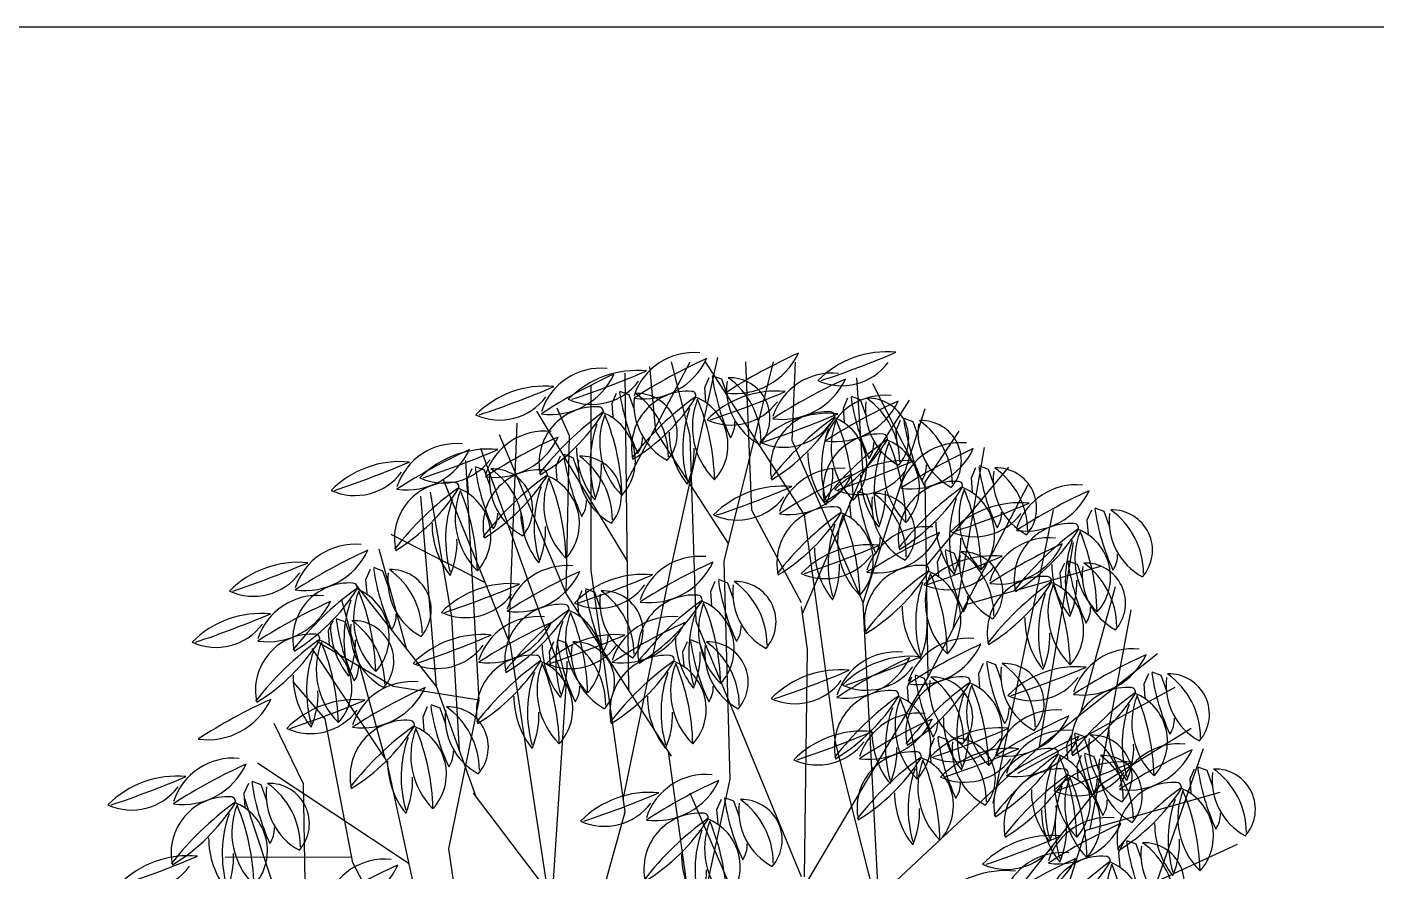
# Model space of a CAD drawing. Header units: millimetres. Extents: x 21129 to 2803301, y -510327 to 166837.
# Drawn here: x 350584 to 359194, y -121097 to -115709 of the extents above; entities that cross this region are included whole.
import ezdxf

# ---------------------------------------------------------------- set-up
doc = ezdxf.new("R2010")
doc.units = ezdxf.units.MM
doc.layers.add('....13_TNT_F_TREE', color=76, linetype='Continuous', transparency=0.5)

# ---------------------------------------------------------------- blocks, each defined once
blk = doc.blocks.new('md-cay20')
for p, q in [((-197.4, 4679.3), (-49.1, 5344.7)), ((-340.9, 4946), (-138.2, 5330.9)), ((-246.8, 5108.8), (-266.5, 5315.4)), ((-138.2, 5094), (-197.4, 5330.9)), ((227.1, 4842.2), (-88.8, 5330.9)), ((-29.6, 4694.1), (128.3, 5330.9)), ((59.2, 4857), (39.5, 5330.9)), ((187.6, 5079.2), (198.4, 5328.9)), ((-454.1, 4664.5), (-454.1, 5256.7)), ((-333.8, 4282.7), (-344.7, 5294.8)), ((-78, 5279.6), (-92.5, 5247.1)), ((-67.2, 5286.8), (-38.2, 5276)), ((-38.2, 5276), (-20.1, 5225.4)), ((414.6, 4975.5), (393.8, 5279.1)), ((612.3, 4931.1), (444.8, 5260.3)), ((-373.6, 5229.7), (-388.1, 5197.2)), ((-362.8, 5236.9), (-333.8, 5226.1)), ((-333.8, 5226.1), (-315.7, 5175.5)), ((-92.5, 5247.1), (-88.9, 5203.7)), ((364.8, 5214), (350.3, 5181.4)), ((375.7, 5221.2), (404.6, 5210.4)), ((404.6, 5210.4), (422.7, 5159.7)), ((-338.2, 4694.3), (-627, 5173.2)), ((-523.2, 5094), (-562.7, 5182.8)), ((-388.1, 5197.2), (-384.5, 5153.8)), ((350.3, 5181.4), (354, 5138)), ((414.6, 4975.5), (561.8, 5208.2)), ((414.6, 4560.9), (611.8, 5181.8)), ((-716.9, 4442.6), (-690.1, 5135.2)), ((532.8, 5143.1), (518.3, 5110.6)), ((543.7, 5150.3), (572.6, 5139.5)), ((572.6, 5139.5), (590.7, 5088.9)), ((-533.1, 4590.5), (-746.2, 5097.8)), ((-533.1, 4590.5), (-523.2, 5094)), ((-15.5, 4751), (-246.8, 5108.8)), ((-118.5, 4501.6), (-138.2, 5094)), ((518.3, 5110.6), (522, 5067.2)), ((612.1, 4945.9), (720.7, 5108.8)), ((-533.1, 4294.3), (-806, 5054)), ((414.6, 4560.9), (187.6, 5079.2)), ((701.5, 4477.9), (802, 5057)), ((-810.7, 4250.9), (-853.9, 5015.7)), ((-824, 4996.1), (-795.1, 4985.3)), ((-552.2, 5028.9), (-566.6, 4996.3)), ((-552.2, 5028.9), (-566.6, 4996.3)), ((-566.6, 4996.3), (-563, 4952.9)), ((-566.6, 4996.3), (-563, 4952.9)), ((-541.3, 5036.1), (-512.4, 5025.3)), ((-541.3, 5036.1), (-512.4, 5025.3)), ((-512.4, 5025.3), (-494.3, 4974.6)), ((-512.4, 5025.3), (-494.3, 4974.6)), ((616.3, 4679.5), (878.8, 4994.7)), ((783.9, 4999.1), (812.8, 4988.3)), ((-710.8, 4427.6), (-925, 4953.5)), ((-834.9, 4988.9), (-849.4, 4956.3)), ((-849.4, 4956.3), (-845.8, 4912.9)), ((-795.1, 4985.3), (-777, 4934.6)), ((221.1, 4526.3), (414.6, 4975.5)), ((773, 4991.9), (758.6, 4959.4)), ((758.6, 4959.4), (762.2, 4916)), ((812.8, 4988.3), (830.9, 4937.7)), ((-898.4, 4516.5), (-966.5, 4914.1)), ((385.7, 4910.4), (371.2, 4877.9)), ((396.5, 4917.6), (425.5, 4906.8)), ((621.9, 4323.9), (612.1, 4945.9)), ((617.6, 4316.6), (941, 4938.6)), ((-947.7, 4294.3), (-997.1, 4901.5)), ((371.2, 4877.9), (374.8, 4834.5)), ((425.5, 4906.8), (443.6, 4856.2)), ((217.2, 4560.9), (59.2, 4857)), ((325.8, 4116.6), (227.1, 4842.2)), ((828.9, 3921.3), (1021.4, 4858.1)), ((1142.9, 4857.5), (1128.4, 4825)), ((1128.4, 4825), (1132, 4781.6)), ((1153.7, 4864.8), (1182.7, 4853.9)), ((1182.7, 4853.9), (1200.8, 4803.3)), ((-791.1, 4624.7), (-1091.7, 4779.3)), ((977.3, 4101.8), (1085.9, 4753.4)), ((-1043.3, 4415.7), (-1130.3, 4732.6)), ((-9.9, 3998.2), (-29.6, 4694.1)), ((665.3, 4723.7), (650.8, 4691.2)), ((676.1, 4731), (705.1, 4720.1)), ((705.1, 4720.1), (723.2, 4669.5)), ((1067.8, 4695.5), (1096.8, 4684.7)), ((-1159.2, 4667.5), (-1173.7, 4634.9)), ((-1148.4, 4674.7), (-1119.4, 4663.9)), ((-1119.4, 4663.9), (-1101.3, 4613.2)), ((-345.5, 3894.5), (-454.1, 4664.5)), ((-351.1, 3934), (-197.4, 4679.3)), ((650.8, 4691.2), (654.4, 4647.8)), ((742, 4555.8), (1172.8, 4677.8)), ((1057, 4688.3), (1042.5, 4655.8)), ((1042.5, 4655.8), (1046.1, 4612.4)), ((1096.8, 4684.7), (1114.9, 4634.1)), ((-947.7, 4294.3), (-1204.4, 4620.1)), ((-1173.7, 4634.9), (-1170.1, 4591.5)), ((-472.2, 4606.7), (-443.3, 4595.8)), ((-58.6, 4629.1), (-73, 4596.5)), ((-47.7, 4636.3), (-18.8, 4625.4)), ((-18.8, 4625.4), (-0.7, 4574.8)), ((1106.7, 4204.1), (1219.7, 4613.1)), ((-1110.6, 4064.8), (-1249.5, 4569.3)), ((-197.4, 4072.2), (-533.1, 4590.5)), ((-483.1, 4599.4), (-497.5, 4566.9)), ((-497.5, 4566.9), (-493.9, 4523.5)), ((-443.3, 4595.8), (-425.2, 4545.2)), ((-73, 4596.5), (-69.4, 4553.1)), ((236.9, 4412.8), (217.9, 4549.4)), ((463.4, 3624.4), (414.6, 4560.9)), ((1138.6, 3839), (1269.2, 4539.4)), ((-1278.5, 4504.3), (-1292.9, 4471.7)), ((-1267.6, 4511.5), (-1238.7, 4500.6)), ((-1238.7, 4500.6), (-1220.6, 4450)), ((-874.2, 4090.6), (-898.4, 4516.5)), ((217.2, 3687.2), (-118.5, 4501.6)), ((-1085.9, 4294.3), (-1331.1, 4438.4)), ((-1292.9, 4471.7), (-1289.3, 4428.3)), ((-573.5, 4436.7), (-588, 4404.2)), ((-562.7, 4444), (-533.7, 4433.1)), ((-147.4, 4436.6), (-161.9, 4404)), ((-136.6, 4443.8), (-107.6, 4432.9)), ((-1105.7, 4057.4), (-1344.5, 4415.2)), ((-591.6, 3640), (-710.8, 4427.6)), ((-588, 4404.2), (-584.4, 4360.8)), ((-533.7, 4433.1), (-515.6, 4382.5)), ((-161.9, 4404), (-158.3, 4360.6)), ((-107.6, 4432.9), (-89.5, 4382.3)), ((227.1, 3687.2), (236.9, 4412.8)), ((977.3, 4101.8), (1353.5, 4399.2)), ((796.9, 4367.6), (782.5, 4335)), ((807.8, 4374.8), (836.7, 4363.9)), ((836.7, 4363.9), (854.8, 4313.3)), ((-1303.1, 4190.7), (-1402.9, 4306.9)), ((236.9, 3672.4), (621.9, 4323.9)), ((569, 4324.2), (554.5, 4291.6)), ((579.8, 4331.4), (608.8, 4320.6)), ((608.8, 4320.6), (626.9, 4269.9)), ((782.5, 4335), (786.1, 4291.6)), ((1324.5, 4334.2), (1310, 4301.6)), ((1335.4, 4341.4), (1364.3, 4330.5)), ((1364.3, 4330.5), (1382.4, 4279.9)), ((-810.7, 4250.9), (-1085.9, 4294.3)), ((-819.4, 3938.9), (-947.7, 4294.3)), ((-578.7, 3604), (-533.1, 4294.3)), ((554.5, 4291.6), (558.1, 4248.2)), ((907.8, 4017.2), (1410.1, 4292.5)), ((1310, 4301.6), (1313.7, 4258.2)), ((-976.7, 4229.2), (-991.1, 4196.7)), ((-965.8, 4236.5), (-936.9, 4225.6)), ((-936.9, 4225.6), (-918.8, 4175)), ((-908.2, 3776.1), (-810.7, 4250.9)), ((-1214.3, 3731.6), (-1303.1, 4190.7)), ((-991.1, 4196.7), (-987.5, 4153.3)), ((-1372.2, 3983.4), (-1465.7, 4175.7)), ((652.2, 4136.1), (681.2, 4125.3)), ((1077.7, 4139), (1063.3, 4106.5)), ((1088.6, 4146.3), (1117.5, 4135.4)), ((1117.5, 4135.4), (1135.6, 4084.8)), ((1174.8, 3983.4), (1461.1, 4161.1)), ((453.8, 3612.7), (325.8, 4116.6)), ((453.8, 3612.7), (977.3, 4101.8)), ((641.4, 4128.9), (626.9, 4096.4)), ((626.9, 4096.4), (630.5, 4053)), ((681.2, 4125.3), (699.2, 4074.7)), ((1063.3, 4106.5), (1066.9, 4063.1)), ((1352.5, 3672.4), (1500.2, 4095.9)), ((-1034.3, 3727.9), (-1518.8, 4050)), ((-977.3, 3465.1), (-1105.7, 4057.4)), ((-118.5, 3450.3), (-207.3, 4087)), ((1110.3, 4073.9), (1095.8, 4041.4)), ((1121.2, 4081.2), (1150.1, 4070.3)), ((1150.1, 4070.3), (1168.2, 4019.7)), ((1095.8, 4041.4), (1099.4, 3998)), ((1471.2, 4030.8), (1456.7, 3998.2)), ((1482.1, 4038), (1511, 4027.2)), ((1511, 4027.2), (1529.1, 3976.6)), ((-1547.7, 3985), (-1562.2, 3952.4)), ((-1536.9, 3992.2), (-1507.9, 3981.3)), ((-1507.9, 3981.3), (-1489.8, 3930.7)), ((-1360.1, 3333.6), (-1372.2, 3983.4)), ((-148.1, 3361.4), (-9.9, 3998.2)), ((858.9, 3583.5), (1174.8, 3983.4)), ((1456.7, 3998.2), (1460.4, 3954.9)), ((-1562.2, 3952.4), (-1558.6, 3909)), ((-1286.9, 3111.9), (-1560.3, 3939.3)), ((-582.4, 3628), (-829.3, 3953.7)), ((-9.9, 3657.6), (-138.2, 3953.7)), ((-38.8, 3933.1), (-53.3, 3900.5)), ((-28, 3940.3), (1, 3929.5)), ((1, 3929.5), (19.1, 3878.8)), ((1125.4, 3835.3), (1554, 3957)), ((-523.1, 3250.8), (-345.5, 3894.5)), ((-53.3, 3900.5), (-49.7, 3857.1)), ((1006.9, 3465.1), (1125.4, 3835.3)), ((1244.2, 3795.5), (1229.7, 3763)), ((1255, 3802.7), (1284, 3791.9)), ((1284, 3791.9), (1302.1, 3741.3)), ((1352.5, 3672.4), (1609, 3790.8)), ((-1217.7, 3749.2), (-1621.6, 3748.1)), ((-842, 3339.7), (-908.2, 3776.1)), ((1229.7, 3763), (1233.3, 3719.6)), ((-878.6, 3094.9), (-1214.3, 3731.6))]:
    blk.add_line(p, q)
for centre, radius, start, end in [((-126.7, 5160.3), 199.8, 84.336, 162.0925), ((-286.5, 5434.2), 221.8, 262.1421, 335.1721), ((621.9, 3772), 1721, 114.26, 123.0542), ((6.2, 5451.3), 221.8, 262.1421, 335.1721), ((914.6, 3789.1), 1721, 114.26, 123.0542), ((489.3, 5053.4), 309.1, 84.467, 135.3414), ((-743.2, 8335), 3230.8, 288.4686, 292.9983), ((-422.3, 5110.4), 199.8, 84.336, 162.0925), ((-306.8, 4993.6), 309.1, 84.467, 135.3414), ((-1539.3, 8275.3), 3230.8, 288.4686, 292.9983), ((345.7, 5438.9), 184.8, 245.6332, 323.2889), ((-602.4, 4943.7), 309.1, 84.467, 135.3414), ((-582.1, 5384.3), 221.8, 262.1421, 335.1721), ((326.3, 3722.1), 1721, 114.26, 123.0542), ((-450.5, 5379.2), 184.8, 245.6332, 323.2889), ((633.4, 5384.7), 707.9, 188.2435, 204.786), ((180.5, 5244.3), 202.1, 173.0463, 241.7403), ((-11.8, 5151.1), 128.6, 318.6932, 92.1122), ((-161.8, 5075.9), 250.2, 0.2806, 54.506), ((316.1, 5094.7), 199.8, 84.336, 162.0925), ((156.3, 5368.6), 221.8, 262.1421, 335.1721), ((1064.7, 3706.4), 1721, 114.26, 123.0542), ((-746.1, 5329.3), 184.8, 245.6332, 323.2889), ((-1834.9, 8225.4), 3230.8, 288.4686, 292.9983), ((337.8, 5334.8), 707.9, 188.2435, 204.786), ((-145.5, 5057.6), 179.1, 85.757, 192.3765), ((445.2, 4427.4), 972.8, 125.623, 142.2557), ((-645.6, 5549.7), 622.1, 301.507, 327.4036), ((-115.1, 5194.4), 202.1, 173.0463, 241.7403), ((-307.4, 5101.2), 128.6, 318.6932, 92.1122), ((-457.4, 5026), 250.2, 0.2806, 54.506), ((-133.3, 5222.1), 14.1, 327.4036, 85.757), ((106.9, 5123.5), 237.7, 158.441, 225.4331), ((-181.5, 5065), 164.5, 317.6508, 68.5845), ((-772.3, 4937.7), 712.6, 1.3273, 22.5468), ((136, 4928), 309.1, 84.467, 135.3414), ((-1096.5, 8209.7), 3230.8, 288.4686, 292.9983), ((484.1, 5023.8), 199.8, 84.336, 162.0925), ((1076.2, 5319.1), 707.9, 188.2435, 204.786), ((431.1, 5085.5), 128.6, 318.6932, 92.1122), ((281, 5010.3), 250.2, 0.2806, 54.506), ((-441.1, 5007.7), 179.1, 85.757, 192.3765), ((149.6, 4377.5), 972.8, 125.623, 142.2557), ((-428.9, 5172.2), 14.1, 327.4036, 85.757), ((-477.1, 5015.1), 164.5, 317.6508, 68.5845), ((218.2, 5055), 379.6, 160.4526, 195.9652), ((-7.6, 5313.6), 184.8, 245.6332, 323.2889), ((304, 4857.1), 309.1, 84.467, 135.3414), ((297.3, 4992), 179.1, 85.757, 192.3765), ((324.3, 5297.7), 221.8, 262.1421, 335.1721), ((1232.7, 3635.5), 1721, 114.26, 123.0542), ((309.5, 5156.5), 14.1, 327.4036, 85.757), ((623.3, 5178.7), 202.1, 173.0463, 241.7403), ((-941.2, 5499.8), 622.1, 301.507, 327.4036), ((-77.4, 5005.1), 379.6, 160.4526, 195.9652), ((-188.7, 5073.6), 237.7, 158.441, 225.4331), ((-1067.9, 4887.8), 712.6, 1.3273, 22.5468), ((-77.9, 5135), 83.2, 325.5981, 2.4909), ((160.4, 5242.7), 184.8, 245.6332, 323.2889), ((-928.5, 8138.8), 3230.8, 288.4686, 292.9983), ((888, 4361.8), 972.8, 125.623, 142.2557), ((-202.8, 5484), 622.1, 301.507, 327.4036), ((549.7, 5057.9), 237.7, 158.441, 225.4331), ((261.3, 4999.4), 164.5, 317.6508, 68.5845), ((-329.5, 4872), 712.6, 1.3273, 22.5468), ((1244.2, 5248.2), 707.9, 188.2435, 204.786), ((791.3, 5107.8), 202.1, 173.0463, 241.7403), ((599.1, 5014.6), 128.6, 318.6932, 92.1122), ((449, 4939.4), 250.2, 0.2806, 54.506), ((-600.8, 4909.6), 199.8, 84.336, 162.0925), ((-600.8, 4909.6), 199.8, 84.336, 162.0925), ((-760.7, 5183.5), 221.8, 262.1421, 335.1721), ((147.7, 3521.3), 1721, 114.26, 123.0542), ((-760.7, 5183.5), 221.8, 262.1421, 335.1721), ((147.7, 3521.3), 1721, 114.26, 123.0542), ((-373.5, 5085.1), 83.2, 325.5981, 2.4909), ((58, 5104.2), 262.7, 179.604, 218.7777), ((661, 4989.3), 379.6, 160.4526, 195.9652), ((465.3, 4921.1), 179.1, 85.757, 192.3765), ((1056, 4290.9), 972.8, 125.623, 142.2557), ((477.5, 5085.6), 14.1, 327.4036, 85.757), ((429.3, 4928.5), 164.5, 317.6508, 68.5845), ((-883.6, 4869.6), 199.8, 84.336, 162.0925), ((-1043.4, 5143.5), 221.8, 262.1421, 335.1721), ((-135, 3481.3), 1721, 114.26, 123.0542), ((-781, 4742.9), 309.1, 84.467, 135.3414), ((-781, 4742.9), 309.1, 84.467, 135.3414), ((-2013.5, 8024.6), 3230.8, 288.4686, 292.9983), ((-2013.5, 8024.6), 3230.8, 288.4686, 292.9983), ((-237.6, 5054.3), 262.7, 179.604, 218.7777), ((-392, 5045.6), 267.1, 336.6414, 2.1055), ((500.8, 5038.6), 262.7, 179.604, 218.7777), ((-34.7, 5413.2), 622.1, 301.507, 327.4036), ((364.9, 5069.3), 83.2, 325.5981, 2.4909), ((829, 4918.5), 379.6, 160.4526, 195.9652), ((717.7, 4987), 237.7, 158.441, 225.4331), ((-161.5, 4801.2), 712.6, 1.3273, 22.5468), ((724.4, 4872.6), 199.8, 84.336, 162.0925), ((564.5, 5146.5), 221.8, 262.1421, 335.1721), ((1472.9, 3484.3), 1721, 114.26, 123.0542), ((-1063.7, 4702.9), 309.1, 84.467, 135.3414), ((-2296.2, 7984.6), 3230.8, 288.4686, 292.9983), ((-924.6, 5128.5), 184.8, 245.6332, 323.2889), ((-924.6, 5128.5), 184.8, 245.6332, 323.2889), ((159.2, 5134), 707.9, 188.2435, 204.786), ((159.2, 5134), 707.9, 188.2435, 204.786), ((-293.6, 4993.6), 202.1, 173.0463, 241.7403), ((-293.6, 4993.6), 202.1, 173.0463, 241.7403), ((-485.9, 4900.4), 128.6, 318.6932, 92.1122), ((-485.9, 4900.4), 128.6, 318.6932, 92.1122), ((-635.9, 4825.2), 250.2, 0.2806, 54.506), ((-635.9, 4825.2), 250.2, 0.2806, 54.506), ((-687.6, 4995.7), 267.1, 336.6414, 2.1055), ((544.2, 4706), 309.1, 84.467, 135.3414), ((-688.3, 7987.6), 3230.8, 288.4686, 292.9983), ((532.9, 4998.5), 83.2, 325.5981, 2.4909), ((1484.4, 5097), 707.9, 188.2435, 204.786), ((-1207.4, 5088.5), 184.8, 245.6332, 323.2889), ((-123.5, 5094), 707.9, 188.2435, 204.786), ((-619.7, 4806.9), 179.1, 85.757, 192.3765), ((-619.7, 4806.9), 179.1, 85.757, 192.3765), ((-29, 4176.7), 972.8, 125.623, 142.2557), ((-29, 4176.7), 972.8, 125.623, 142.2557), ((-1119.7, 5298.9), 622.1, 301.507, 327.4036), ((-1119.7, 5298.9), 622.1, 301.507, 327.4036), ((-576.4, 4953.6), 202.1, 173.0463, 241.7403), ((-768.7, 4860.4), 128.6, 318.6932, 92.1122), ((-918.7, 4785.2), 250.2, 0.2806, 54.506), ((-607.5, 4971.4), 14.1, 327.4036, 85.757), ((-607.5, 4971.4), 14.1, 327.4036, 85.757), ((-367.2, 4872.8), 237.7, 158.441, 225.4331), ((-367.2, 4872.8), 237.7, 158.441, 225.4331), ((-655.7, 4814.3), 164.5, 317.6508, 68.5845), ((-655.7, 4814.3), 164.5, 317.6508, 68.5845), ((-1246.5, 4686.9), 712.6, 1.3273, 22.5468), ((-1246.5, 4686.9), 712.6, 1.3273, 22.5468), ((337, 4791.1), 199.8, 84.336, 162.0925), ((177.2, 5065), 221.8, 262.1421, 335.1721), ((1085.6, 3402.8), 1721, 114.26, 123.0542), ((50.9, 4980), 267.1, 336.6414, 2.1055), ((400.6, 5091.5), 184.8, 245.6332, 323.2889), ((668.8, 4967.7), 262.7, 179.604, 218.7777), ((1031.6, 4956.6), 202.1, 173.0463, 241.7403), ((839.3, 4863.4), 128.6, 318.6932, 92.1122), ((689.3, 4788.2), 250.2, 0.2806, 54.506), ((-902.4, 4766.9), 179.1, 85.757, 192.3765), ((-311.7, 4136.7), 972.8, 125.623, 142.2557), ((-1402.5, 5258.9), 622.1, 301.507, 327.4036), ((-890.2, 4931.4), 14.1, 327.4036, 85.757), ((-650, 4832.8), 237.7, 158.441, 225.4331), ((-938.4, 4774.3), 164.5, 317.6508, 68.5845), ((-1529.2, 4646.9), 712.6, 1.3273, 22.5468), ((-256, 4804.2), 379.6, 160.4526, 195.9652), ((-256, 4804.2), 379.6, 160.4526, 195.9652), ((156.9, 4624.5), 309.1, 84.467, 135.3414), ((-1075.6, 7906.1), 3230.8, 288.4686, 292.9983), ((1097.1, 5015.5), 707.9, 188.2435, 204.786), ((451.9, 4781.9), 128.6, 318.6932, 92.1122), ((301.9, 4706.7), 250.2, 0.2806, 54.506), ((218.9, 4909.1), 267.1, 336.6414, 2.1055), ((705.5, 4769.9), 179.1, 85.757, 192.3765), ((1296.2, 4139.7), 972.8, 125.623, 142.2557), ((205.5, 5262), 622.1, 301.507, 327.4036), ((717.7, 4934.4), 14.1, 327.4036, 85.757), ((958, 4835.9), 237.7, 158.441, 225.4331), ((669.5, 4777.3), 164.5, 317.6508, 68.5845), ((78.7, 4650), 712.6, 1.3273, 22.5468), ((1094.2, 4738.2), 199.8, 84.336, 162.0925), ((934.4, 5012.1), 221.8, 262.1421, 335.1721), ((1842.8, 3350), 1721, 114.26, 123.0542), ((-538.7, 4764.2), 379.6, 160.4526, 195.9652), ((-552.1, 4884.2), 83.2, 325.5981, 2.4909), ((-552.1, 4884.2), 83.2, 325.5981, 2.4909), ((13.2, 5010), 184.8, 245.6332, 323.2889), ((318.2, 4688.4), 179.1, 85.757, 192.3765), ((330.4, 4852.9), 14.1, 327.4036, 85.757), ((644.2, 4875.1), 202.1, 173.0463, 241.7403), ((1069.2, 4767.3), 379.6, 160.4526, 195.9652), ((914.1, 4571.6), 309.1, 84.467, 135.3414), ((-318.4, 7853.2), 3230.8, 288.4686, 292.9983), ((-834.8, 4844.2), 83.2, 325.5981, 2.4909), ((-416.1, 4853.5), 262.7, 179.604, 218.7777), ((-416.1, 4853.5), 262.7, 179.604, 218.7777), ((908.8, 4058.2), 972.8, 125.623, 142.2557), ((-181.9, 5180.5), 622.1, 301.507, 327.4036), ((570.6, 4754.4), 237.7, 158.441, 225.4331), ((282.2, 4695.8), 164.5, 317.6508, 68.5845), ((-308.6, 4568.5), 712.6, 1.3273, 22.5468), ((770.4, 4957.1), 184.8, 245.6332, 323.2889), ((773.1, 4847.3), 83.2, 325.5981, 2.4909), ((1854.3, 4962.6), 707.9, 188.2435, 204.786), ((1401.4, 4822.2), 202.1, 173.0463, 241.7403), ((1209.1, 4729.1), 128.6, 318.6932, 92.1122), ((1059.1, 4653.8), 250.2, 0.2806, 54.506), ((-698.9, 4813.5), 262.7, 179.604, 218.7777), ((-866.1, 4794.9), 267.1, 336.6414, 2.1055), ((-866.1, 4794.9), 267.1, 336.6414, 2.1055), ((681.9, 4685.8), 379.6, 160.4526, 195.9652), ((616.6, 4604.5), 199.8, 84.336, 162.0925), ((456.8, 4878.3), 221.8, 262.1421, 335.1721), ((1365.2, 3216.2), 1721, 114.26, 123.0542), ((909.1, 4816.5), 262.7, 179.604, 218.7777), ((1075.4, 4635.6), 179.1, 85.757, 192.3765), ((1666, 4005.3), 972.8, 125.623, 142.2557), ((575.3, 5127.6), 622.1, 301.507, 327.4036), ((1087.6, 4800.1), 14.1, 327.4036, 85.757), ((1327.8, 4701.5), 237.7, 158.441, 225.4331), ((1039.4, 4642.9), 164.5, 317.6508, 68.5845), ((448.6, 4515.6), 712.6, 1.3273, 22.5468), ((-1207.9, 4548.2), 199.8, 84.336, 162.0925), ((-1148.9, 4754.9), 267.1, 336.6414, 2.1055), ((436.4, 4437.8), 309.1, 84.467, 135.3414), ((-796, 7719.4), 3230.8, 288.4686, 292.9983), ((521.7, 4735), 262.7, 179.604, 218.7777), ((385.8, 4765.8), 83.2, 325.5981, 2.4909), ((459.1, 4757.9), 267.1, 336.6414, 2.1055), ((1008.3, 4569), 199.8, 84.336, 162.0925), ((848.5, 4842.9), 221.8, 262.1421, 335.1721), ((1756.9, 3180.7), 1721, 114.26, 123.0542), ((1439.1, 4632.9), 379.6, 160.4526, 195.9652), ((-1367.7, 4822.1), 221.8, 262.1421, 335.1721), ((-459.3, 3159.9), 1721, 114.26, 123.0542), ((-107.2, 4509.8), 199.8, 84.336, 162.0925), ((292.8, 4823.3), 184.8, 245.6332, 323.2889), ((828.2, 4402.3), 309.1, 84.467, 135.3414), ((-404.3, 7684), 3230.8, 288.4686, 292.9983), ((1376.7, 4828.9), 707.9, 188.2435, 204.786), ((923.8, 4688.4), 202.1, 173.0463, 241.7403), ((731.5, 4595.3), 128.6, 318.6932, 92.1122), ((581.5, 4520), 250.2, 0.2806, 54.506), ((1143, 4712.9), 83.2, 325.5981, 2.4909), ((-1388.1, 4381.5), 309.1, 84.467, 135.3414), ((-1531.7, 4767.1), 184.8, 245.6332, 323.2889), ((-2620.5, 7663.2), 3230.8, 288.4686, 292.9983), ((-447.8, 4772.6), 707.9, 188.2435, 204.786), ((-900.7, 4632.2), 202.1, 173.0463, 241.7403), ((-1093, 4539), 128.6, 318.6932, 92.1122), ((-1243, 4463.8), 250.2, 0.2806, 54.506), ((-531.7, 4480.1), 199.8, 84.336, 162.0925), ((-691.6, 4754), 221.8, 262.1421, 335.1721), ((216.8, 3091.9), 1721, 114.26, 123.0542), ((-287.4, 4343.1), 309.1, 84.467, 135.3414), ((-1519.9, 7624.8), 3230.8, 288.4686, 292.9983), ((-267.1, 4783.6), 221.8, 262.1421, 335.1721), ((641.3, 3121.5), 1721, 114.26, 123.0542), ((71.7, 4676.4), 267.1, 336.6414, 2.1055), ((597.7, 4501.8), 179.1, 85.757, 192.3765), ((1188.4, 3871.5), 972.8, 125.623, 142.2557), ((97.7, 4993.8), 622.1, 301.507, 327.4036), ((684.5, 4787.9), 184.8, 245.6332, 323.2889), ((609.9, 4666.3), 14.1, 327.4036, 85.757), ((850.2, 4567.7), 237.7, 158.441, 225.4331), ((561.8, 4509.1), 164.5, 317.6508, 68.5845), ((-29.1, 4381.8), 712.6, 1.3273, 22.5468), ((1278.9, 4682.2), 262.7, 179.604, 218.7777), ((1768.4, 4793.4), 707.9, 188.2435, 204.786), ((1315.5, 4653), 202.1, 173.0463, 241.7403), ((1123.2, 4559.8), 128.6, 318.6932, 92.1122), ((973.2, 4484.6), 250.2, 0.2806, 54.506), ((-1226.8, 4445.5), 179.1, 85.757, 192.3765), ((-1214.6, 4610), 14.1, 327.4036, 85.757), ((-711.9, 4313.5), 309.1, 84.467, 135.3414), ((-1944.4, 7595.1), 3230.8, 288.4686, 292.9983), ((-431, 4728.7), 184.8, 245.6332, 323.2889), ((652.8, 4734.2), 707.9, 188.2435, 204.786), ((200, 4593.7), 202.1, 173.0463, 241.7403), ((7.7, 4500.6), 128.6, 318.6932, 92.1122), ((-142.3, 4425.3), 250.2, 0.2806, 54.506), ((961.5, 4499.1), 379.6, 160.4526, 195.9652), ((989.5, 4466.3), 179.1, 85.757, 192.3765), ((1580.1, 3836.1), 972.8, 125.623, 142.2557), ((489.4, 4958.4), 622.1, 301.507, 327.4036), ((1001.7, 4630.8), 14.1, 327.4036, 85.757), ((1241.9, 4532.2), 237.7, 158.441, 225.4331), ((953.5, 4473.7), 164.5, 317.6508, 68.5845), ((362.7, 4346.4), 712.6, 1.3273, 22.5468), ((828.9, 4623.5), 267.1, 336.6414, 2.1055), ((-1327.1, 4385), 199.8, 84.336, 162.0925), ((-1487, 4658.8), 221.8, 262.1421, 335.1721), ((-578.6, 2996.7), 1721, 114.26, 123.0542), ((-636.1, 3815.3), 972.8, 125.623, 142.2557), ((-1726.8, 4937.5), 622.1, 301.507, 327.4036), ((-863, 4442.8), 379.6, 160.4526, 195.9652), ((-974.3, 4511.4), 237.7, 158.441, 225.4331), ((-1262.7, 4452.9), 164.5, 317.6508, 68.5845), ((-1853.6, 4325.5), 712.6, 1.3273, 22.5468), ((-855.5, 4699), 184.8, 245.6332, 323.2889), ((228.3, 4704.6), 707.9, 188.2435, 204.786), ((-224.5, 4564.1), 202.1, 173.0463, 241.7403), ((-416.8, 4471), 128.6, 318.6932, 92.1122), ((-566.8, 4395.7), 250.2, 0.2806, 54.506), ((-126.1, 4407.1), 179.1, 85.757, 192.3765), ((464.6, 3776.9), 972.8, 125.623, 142.2557), ((-626.1, 4899.1), 622.1, 301.507, 327.4036), ((-113.9, 4571.6), 14.1, 327.4036, 85.757), ((-162, 4414.4), 164.5, 317.6508, 68.5845), ((665.4, 4579.1), 83.2, 325.5981, 2.4909), ((1353.2, 4463.7), 379.6, 160.4526, 195.9652), ((-1507.3, 4218.3), 309.1, 84.467, 135.3414), ((-2739.8, 7500), 3230.8, 288.4686, 292.9983), ((-1159.1, 4522.8), 83.2, 325.5981, 2.4909), ((-550.6, 4377.5), 179.1, 85.757, 192.3765), ((40.1, 3747.2), 972.8, 125.623, 142.2557), ((-1050.6, 4869.5), 622.1, 301.507, 327.4036), ((-538.4, 4542), 14.1, 327.4036, 85.757), ((-298.1, 4443.4), 237.7, 158.441, 225.4331), ((-586.5, 4384.8), 164.5, 317.6508, 68.5845), ((-1177.4, 4257.5), 712.6, 1.3273, 22.5468), ((237.7, 4404.4), 379.6, 160.4526, 195.9652), ((126.4, 4473), 237.7, 158.441, 225.4331), ((-752.9, 4287.1), 712.6, 1.3273, 22.5468), ((801.3, 4548.4), 262.7, 179.604, 218.7777), ((1057.1, 4543.7), 83.2, 325.5981, 2.4909), ((-1650.9, 4603.9), 184.8, 245.6332, 323.2889), ((-1023.2, 4492.1), 262.7, 179.604, 218.7777), ((-567.1, 4609.4), 707.9, 188.2435, 204.786), ((-1019.9, 4468.9), 202.1, 173.0463, 241.7403), ((-1212.2, 4375.8), 128.6, 318.6932, 92.1122), ((-1362.2, 4300.5), 250.2, 0.2806, 54.506), ((-622.2, 4317.4), 199.8, 84.336, 162.0925), ((-782, 4591.3), 221.8, 262.1421, 335.1721), ((126.4, 2929.1), 1721, 114.26, 123.0542), ((-186.8, 4374.8), 379.6, 160.4526, 195.9652), ((-196.1, 4317.3), 199.8, 84.336, 162.0925), ((-355.9, 4591.1), 221.8, 262.1421, 335.1721), ((552.5, 2929), 1721, 114.26, 123.0542), ((-58.5, 4484.4), 83.2, 325.5981, 2.4909), ((351.3, 4489.7), 267.1, 336.6414, 2.1055), ((1193, 4512.9), 262.7, 179.604, 218.7777), ((-1346, 4282.3), 179.1, 85.757, 192.3765), ((-755.3, 3652.1), 972.8, 125.623, 142.2557), ((-1846, 4774.3), 622.1, 301.507, 327.4036), ((-1333.8, 4446.8), 14.1, 327.4036, 85.757), ((-1093.5, 4348.2), 237.7, 158.441, 225.4331), ((-1382, 4289.6), 164.5, 317.6508, 68.5845), ((-1972.8, 4162.3), 712.6, 1.3273, 22.5468), ((-1473.2, 4433.5), 267.1, 336.6414, 2.1055), ((-802.3, 4150.8), 309.1, 84.467, 135.3414), ((-2034.8, 7432.4), 3230.8, 288.4686, 292.9983), ((-376.2, 4150.6), 309.1, 84.467, 135.3414), ((-1608.7, 7432.3), 3230.8, 288.4686, 292.9983), ((137.9, 4541.8), 707.9, 188.2435, 204.786), ((-507.3, 4308.3), 128.6, 318.6932, 92.1122), ((-657.3, 4233), 250.2, 0.2806, 54.506), ((-483, 4454.8), 83.2, 325.5981, 2.4909), ((77.5, 4453.7), 262.7, 179.604, 218.7777), ((564, 4541.7), 707.9, 188.2435, 204.786), ((-81.2, 4308.1), 128.6, 318.6932, 92.1122), ((-231.2, 4232.8), 250.2, 0.2806, 54.506), ((748.3, 4248.3), 199.8, 84.336, 162.0925), ((743, 4454.3), 267.1, 336.6414, 2.1055), ((-982.3, 4279.6), 379.6, 160.4526, 195.9652), ((-946, 4536.3), 184.8, 245.6332, 323.2889), ((-641, 4214.8), 179.1, 85.757, 192.3765), ((-628.8, 4379.3), 14.1, 327.4036, 85.757), ((-347, 4424.1), 262.7, 179.604, 218.7777), ((-519.9, 4536.2), 184.8, 245.6332, 323.2889), ((-315, 4401.4), 202.1, 173.0463, 241.7403), ((-214.9, 4214.6), 179.1, 85.757, 192.3765), ((-202.7, 4379.1), 14.1, 327.4036, 85.757), ((-372.5, 4395.1), 267.1, 336.6414, 2.1055), ((111.1, 4401.2), 202.1, 173.0463, 241.7403), ((520.3, 4204.9), 199.8, 84.336, 162.0925), ((588.4, 4522.1), 221.8, 262.1421, 335.1721), ((1496.8, 2860), 1721, 114.26, 123.0542), ((1275.8, 4214.9), 199.8, 84.336, 162.0925), ((1116, 4488.7), 221.8, 262.1421, 335.1721), ((2024.4, 2826.6), 1721, 114.26, 123.0542), ((-1278.4, 4359.6), 83.2, 325.5981, 2.4909), ((-50.4, 3584.5), 972.8, 125.623, 142.2557), ((-1141.1, 4706.8), 622.1, 301.507, 327.4036), ((-388.6, 4280.7), 237.7, 158.441, 225.4331), ((-677, 4222.1), 164.5, 317.6508, 68.5845), ((-1267.8, 4094.8), 712.6, 1.3273, 22.5468), ((-797, 4365.4), 267.1, 336.6414, 2.1055), ((375.8, 3584.4), 972.8, 125.623, 142.2557), ((-715, 4706.6), 622.1, 301.507, 327.4036), ((37.5, 4280.5), 237.7, 158.441, 225.4331), ((-250.9, 4221.9), 164.5, 317.6508, 68.5845), ((-841.7, 4094.6), 712.6, 1.3273, 22.5468), ((360.5, 4478.8), 221.8, 262.1421, 335.1721), ((1268.9, 2816.6), 1721, 114.26, 123.0542), ((568.1, 4081.6), 309.1, 84.467, 135.3414), ((424.5, 4467.2), 184.8, 245.6332, 323.2889), ((-664.3, 7363.3), 3230.8, 288.4686, 292.9983), ((1508.3, 4472.7), 707.9, 188.2435, 204.786), ((1055.5, 4332.2), 202.1, 173.0463, 241.7403), ((863.2, 4239.1), 128.6, 318.6932, 92.1122), ((713.2, 4163.8), 250.2, 0.2806, 54.506), ((1095.7, 4048.2), 309.1, 84.467, 135.3414), ((-136.8, 7329.8), 3230.8, 288.4686, 292.9983), ((-1142.4, 4328.9), 262.7, 179.604, 218.7777), ((-1025.3, 4109.9), 199.8, 84.336, 162.0925), ((-277.3, 4212.1), 379.6, 160.4526, 195.9652), ((148.8, 4211.9), 379.6, 160.4526, 195.9652), ((340.2, 4038.2), 309.1, 84.467, 135.3414), ((196.5, 4423.8), 184.8, 245.6332, 323.2889), ((-892.3, 7319.9), 3230.8, 288.4686, 292.9983), ((729.4, 4145.6), 179.1, 85.757, 192.3765), ((1320.1, 3515.4), 972.8, 125.623, 142.2557), ((1280.4, 4429.3), 707.9, 188.2435, 204.786), ((827.5, 4288.9), 202.1, 173.0463, 241.7403), ((635.2, 4195.7), 128.6, 318.6932, 92.1122), ((485.2, 4120.5), 250.2, 0.2806, 54.506), ((741.6, 4310.1), 14.1, 327.4036, 85.757), ((693.5, 4152.9), 164.5, 317.6508, 68.5845), ((952.1, 4433.7), 184.8, 245.6332, 323.2889), ((2035.9, 4439.3), 707.9, 188.2435, 204.786), ((1583, 4298.8), 202.1, 173.0463, 241.7403), ((1390.8, 4205.7), 128.6, 318.6932, 92.1122), ((1240.7, 4130.4), 250.2, 0.2806, 54.506), ((-1592.4, 4270.3), 267.1, 336.6414, 2.1055), ((-1185.2, 4383.8), 221.8, 262.1421, 335.1721), ((-276.8, 2721.7), 1721, 114.26, 123.0542), ((-437.5, 4261.3), 262.7, 179.604, 218.7777), ((-573.4, 4292.1), 83.2, 325.5981, 2.4909), ((-11.4, 4261.2), 262.7, 179.604, 218.7777), ((-147.3, 4291.9), 83.2, 325.5981, 2.4909), ((501.5, 4102.2), 179.1, 85.757, 192.3765), ((1092.2, 3472), 972.8, 125.623, 142.2557), ((513.7, 4266.7), 14.1, 327.4036, 85.757), ((465.5, 4109.6), 164.5, 317.6508, 68.5845), ((229.4, 4637.6), 622.1, 301.507, 327.4036), ((1093.2, 4142.9), 379.6, 160.4526, 195.9652), ((981.9, 4211.5), 237.7, 158.441, 225.4331), ((102.6, 4025.6), 712.6, 1.3273, 22.5468), ((1257, 4112.2), 179.1, 85.757, 192.3765), ((1847.7, 3482), 972.8, 125.623, 142.2557), ((757, 4604.2), 622.1, 301.507, 327.4036), ((1269.2, 4276.7), 14.1, 327.4036, 85.757), ((1509.4, 4178.1), 237.7, 158.441, 225.4331), ((1221, 4119.5), 164.5, 317.6508, 68.5845), ((630.2, 3992.2), 712.6, 1.3273, 22.5468), ((-1677.7, 4346.1), 221.8, 262.1421, 335.1721), ((-769.3, 2683.9), 1721, 114.26, 123.0542), ((-1205.5, 3943.3), 309.1, 84.467, 135.3414), ((-2438, 7224.9), 3230.8, 288.4686, 292.9983), ((-265.3, 4334.4), 707.9, 188.2435, 204.786), ((-910.4, 4100.8), 128.6, 318.6932, 92.1122), ((-1060.4, 4025.5), 250.2, 0.2806, 54.506), ((1.4, 4594.2), 622.1, 301.507, 327.4036), ((865.2, 4099.5), 379.6, 160.4526, 195.9652), ((753.9, 4168.1), 237.7, 158.441, 225.4331), ((-125.3, 3982.2), 712.6, 1.3273, 22.5468), ((1029.1, 4019.7), 199.8, 84.336, 162.0925), ((797, 4222.9), 83.2, 325.5981, 2.4909), ((1620.7, 4109.5), 379.6, 160.4526, 195.9652), ((-1349.1, 4328.8), 184.8, 245.6332, 323.2889), ((-1044.2, 4007.3), 179.1, 85.757, 192.3765), ((-1032, 4171.8), 14.1, 327.4036, 85.757), ((-718.1, 4193.9), 202.1, 173.0463, 241.7403), ((-887.5, 4202.7), 267.1, 336.6414, 2.1055), ((-461.4, 4202.6), 267.1, 336.6414, 2.1055), ((592.7, 4009.6), 199.8, 84.336, 162.0925), ((432.9, 4283.5), 221.8, 262.1421, 335.1721), ((1341.3, 2621.3), 1721, 114.26, 123.0542), ((569.1, 4179.5), 83.2, 325.5981, 2.4909), ((933, 4192.2), 262.7, 179.604, 218.7777), ((869.2, 4293.6), 221.8, 262.1421, 335.1721), ((1777.6, 2631.4), 1721, 114.26, 123.0542), ((1324.6, 4189.5), 83.2, 325.5981, 2.4909), ((-453.5, 3377), 972.8, 125.623, 142.2557), ((-1544.2, 4499.3), 622.1, 301.507, 327.4036), ((-791.7, 4073.2), 237.7, 158.441, 225.4331), ((-1080.1, 4014.6), 164.5, 317.6508, 68.5845), ((-1671, 3887.3), 712.6, 1.3273, 22.5468), ((412.5, 3842.9), 309.1, 84.467, 135.3414), ((-819.9, 7124.6), 3230.8, 288.4686, 292.9983), ((705, 4148.8), 262.7, 179.604, 218.7777), ((848.9, 3853.1), 309.1, 84.467, 135.3414), ((-383.6, 7134.7), 3230.8, 288.4686, 292.9983), ((483, 4133.6), 267.1, 336.6414, 2.1055), ((1061.6, 3954.6), 199.8, 84.336, 162.0925), ((901.8, 4228.5), 221.8, 262.1421, 335.1721), ((1810.2, 2566.3), 1721, 114.26, 123.0542), ((1789.1, 4244.1), 707.9, 188.2435, 204.786), ((1144, 4010.5), 128.6, 318.6932, 92.1122), ((994, 3935.3), 250.2, 0.2806, 54.506), ((1460.5, 4158.8), 262.7, 179.604, 218.7777), ((-680.4, 4004.6), 379.6, 160.4526, 195.9652), ((268.9, 4228.5), 184.8, 245.6332, 323.2889), ((255, 4090.2), 267.1, 336.6414, 2.1055), ((705.3, 4238.6), 184.8, 245.6332, 323.2889), ((1352.8, 4234), 707.9, 188.2435, 204.786), ((881.5, 3788), 309.1, 84.467, 135.3414), ((-351, 7069.6), 3230.8, 288.4686, 292.9983), ((899.9, 4093.6), 202.1, 173.0463, 241.7403), ((707.6, 4000.4), 128.6, 318.6932, 92.1122), ((557.6, 3925.2), 250.2, 0.2806, 54.506), ((1010.2, 3917.1), 179.1, 85.757, 192.3765), ((1022.4, 4081.5), 14.1, 327.4036, 85.757), ((1336.3, 4103.7), 202.1, 173.0463, 241.7403), ((1422.5, 3911.5), 199.8, 84.336, 162.0925), ((1262.7, 4185.4), 221.8, 262.1421, 335.1721), ((2171.1, 2523.2), 1721, 114.26, 123.0542), ((1010.6, 4100.1), 267.1, 336.6414, 2.1055), ((-1596.4, 3865.7), 199.8, 84.336, 162.0925), ((-840.6, 4053.9), 262.7, 179.604, 218.7777), ((-976.6, 4084.6), 83.2, 325.5981, 2.4909), ((573.8, 3906.9), 179.1, 85.757, 192.3765), ((1164.5, 3276.7), 972.8, 125.623, 142.2557), ((73.8, 4399), 622.1, 301.507, 327.4036), ((586, 4071.4), 14.1, 327.4036, 85.757), ((826.3, 3972.8), 237.7, 158.441, 225.4331), ((537.9, 3914.3), 164.5, 317.6508, 68.5845), ((-53, 3787), 712.6, 1.3273, 22.5468), ((737.9, 4173.5), 184.8, 245.6332, 323.2889), ((1600.9, 3286.8), 972.8, 125.623, 142.2557), ((510.2, 4409.1), 622.1, 301.507, 327.4036), ((1242.4, 3744.8), 309.1, 84.467, 135.3414), ((1262.7, 3983), 237.7, 158.441, 225.4331), ((9.9, 7026.5), 3230.8, 288.4686, 292.9983), ((974.3, 3924.4), 164.5, 317.6508, 68.5845), ((383.4, 3797.1), 712.6, 1.3273, 22.5468), ((1821.7, 4179), 707.9, 188.2435, 204.786), ((1368.8, 4038.6), 202.1, 173.0463, 241.7403), ((1176.6, 3945.5), 128.6, 318.6932, 92.1122), ((1026.5, 3870.2), 250.2, 0.2806, 54.506), ((-1776.5, 3699), 309.1, 84.467, 135.3414), ((-3009, 6980.6), 3230.8, 288.4686, 292.9983), ((-1756.2, 4139.5), 221.8, 262.1421, 335.1721), ((-847.8, 2477.4), 1721, 114.26, 123.0542), ((-1290.6, 3995.2), 267.1, 336.6414, 2.1055), ((-87.5, 3813.8), 199.8, 84.336, 162.0925), ((937.6, 3904.3), 379.6, 160.4526, 195.9652), ((1042.8, 3852), 179.1, 85.757, 192.3765), ((1633.5, 3221.7), 972.8, 125.623, 142.2557), ((542.7, 4344), 622.1, 301.507, 327.4036), ((1374, 3914.4), 379.6, 160.4526, 195.9652), ((1098.8, 4130.4), 184.8, 245.6332, 323.2889), ((1055, 4016.5), 14.1, 327.4036, 85.757), ((1295.2, 3917.9), 237.7, 158.441, 225.4331), ((1006.8, 3859.3), 164.5, 317.6508, 68.5845), ((416, 3732), 712.6, 1.3273, 22.5468), ((2182.6, 4135.9), 707.9, 188.2435, 204.786), ((1729.7, 3995.5), 202.1, 173.0463, 241.7403), ((1537.5, 3902.3), 128.6, 318.6932, 92.1122), ((1387.4, 3827.1), 250.2, 0.2806, 54.506), ((-1920.2, 4084.5), 184.8, 245.6332, 323.2889), ((-836.3, 4090.1), 707.9, 188.2435, 204.786), ((-1289.2, 3949.6), 202.1, 173.0463, 241.7403), ((-1481.5, 3856.5), 128.6, 318.6932, 92.1122), ((-1631.5, 3781.2), 250.2, 0.2806, 54.506), ((-247.3, 4087.7), 221.8, 262.1421, 335.1721), ((661.1, 2425.5), 1721, 114.26, 123.0542), ((641.5, 3984.3), 83.2, 325.5981, 2.4909), ((1213.8, 3963.6), 262.7, 179.604, 218.7777), ((1406.5, 3849.3), 379.6, 160.4526, 195.9652), ((1077.8, 3994.4), 83.2, 325.5981, 2.4909), ((1403.7, 3808.8), 179.1, 85.757, 192.3765), ((1994.4, 3178.6), 972.8, 125.623, 142.2557), ((903.7, 4300.9), 622.1, 301.507, 327.4036), ((1415.9, 3973.3), 14.1, 327.4036, 85.757), ((1656.1, 3874.7), 237.7, 158.441, 225.4331), ((1367.7, 3816.2), 164.5, 317.6508, 68.5845), ((776.9, 3688.8), 712.6, 1.3273, 22.5468), ((-1615.2, 3763), 179.1, 85.757, 192.3765), ((-1024.5, 3132.8), 972.8, 125.623, 142.2557), ((-2115.3, 4255), 622.1, 301.507, 327.4036), ((-1603, 3927.5), 14.1, 327.4036, 85.757), ((-1651.2, 3770.3), 164.5, 317.6508, 68.5845), ((-267.6, 3647.1), 309.1, 84.467, 135.3414), ((-411.3, 4032.7), 184.8, 245.6332, 323.2889), ((-1500.1, 6928.8), 3230.8, 288.4686, 292.9983), ((672.6, 4038.2), 707.9, 188.2435, 204.786), ((219.7, 3897.8), 202.1, 173.0463, 241.7403), ((27.4, 3804.6), 128.6, 318.6932, 92.1122), ((-122.6, 3729.4), 250.2, 0.2806, 54.506), ((777.4, 3953.5), 262.7, 179.604, 218.7777), ((1110.4, 3929.3), 83.2, 325.5981, 2.4909), ((1767.4, 3806.2), 379.6, 160.4526, 195.9652), ((-1251.5, 3760.3), 379.6, 160.4526, 195.9652), ((-1362.8, 3828.9), 237.7, 158.441, 225.4331), ((-2242, 3643), 712.6, 1.3273, 22.5468), ((-106.3, 3711.1), 179.1, 85.757, 192.3765), ((-94.1, 3875.6), 14.1, 327.4036, 85.757), ((327.4, 3894.9), 267.1, 336.6414, 2.1055), ((1246.3, 3898.6), 262.7, 179.604, 218.7777), ((1195.5, 3676.2), 199.8, 84.336, 162.0925), ((763.8, 3905), 267.1, 336.6414, 2.1055), ((1471.3, 3886.2), 83.2, 325.5981, 2.4909), ((-1547.6, 3840.3), 83.2, 325.5981, 2.4909), ((484.3, 3080.9), 972.8, 125.623, 142.2557), ((-606.4, 4203.2), 622.1, 301.507, 327.4036), ((257.4, 3708.4), 379.6, 160.4526, 195.9652), ((146.1, 3777), 237.7, 158.441, 225.4331), ((-142.3, 3718.5), 164.5, 317.6508, 68.5845), ((-733.1, 3591.1), 712.6, 1.3273, 22.5468), ((1035.7, 3950.1), 221.8, 262.1421, 335.1721), ((1944.1, 2287.9), 1721, 114.26, 123.0542), ((796.4, 3839.9), 267.1, 336.6414, 2.1055), ((1607.3, 3855.4), 262.7, 179.604, 218.7777), ((-1411.7, 3809.6), 262.7, 179.604, 218.7777), ((-38.7, 3788.4), 83.2, 325.5981, 2.4909), ((1015.4, 3509.5), 309.1, 84.467, 135.3414), ((-217.1, 6791.2), 3230.8, 288.4686, 292.9983), ((1955.6, 3900.6), 707.9, 188.2435, 204.786), ((1310.4, 3667), 128.6, 318.6932, 92.1122), ((1160.4, 3591.8), 250.2, 0.2806, 54.506), ((1157.3, 3796.8), 267.1, 336.6414, 2.1055), ((-1739.5, 3445.1), 309.1, 84.467, 135.3414), ((-2972, 6726.8), 3230.8, 288.4686, 292.9983), ((-1861.7, 3750.9), 267.1, 336.6414, 2.1055), ((97.2, 3757.7), 262.7, 179.604, 218.7777), ((871.7, 3895.1), 184.8, 245.6332, 323.2889), ((1050.8, 3564.1), 199.8, 84.336, 162.0925), ((1176.7, 3573.5), 179.1, 85.757, 192.3765), ((1188.9, 3738), 14.1, 327.4036, 85.757), ((1502.7, 3760.2), 202.1, 173.0463, 241.7403), ((-1883.2, 3830.7), 184.8, 245.6332, 323.2889), ((-1111.9, 3543.5), 199.8, 84.336, 162.0925), ((-1271.7, 3817.4), 221.8, 262.1421, 335.1721), ((-363.3, 2155.3), 1721, 114.26, 123.0542), ((-352.8, 3699.1), 267.1, 336.6414, 2.1055), ((870.6, 3397.5), 309.1, 84.467, 135.3414), ((891, 3838), 221.8, 262.1421, 335.1721), ((1799.3, 2175.8), 1721, 114.26, 123.0542), ((1767.3, 2943.3), 972.8, 125.623, 142.2557), ((676.6, 4065.6), 622.1, 301.507, 327.4036), ((1429.1, 3639.4), 237.7, 158.441, 225.4331), ((1140.7, 3580.9), 164.5, 317.6508, 68.5845), ((549.9, 3453.6), 712.6, 1.3273, 22.5468)]:
    blk.add_arc(centre, radius, start, end)

msp = doc.modelspace()

# ---------------------------------------------------------------- linework, layer by layer
at = {"layer": '....13_TNT_F_TREE'}
msp.add_line((314892.4, -115709), (395292.4, -115709), dxfattribs=at)

# ---------------------------------------------------------------- block references
at = {"layer": '....13_TNT_F_TREE', "xscale": 2, "yscale": 2, "zscale": 2}
msp.add_blockref('md-cay20', (355092.4, -128507.5), dxfattribs=at)

doc.saveas('drawing.dxf')
